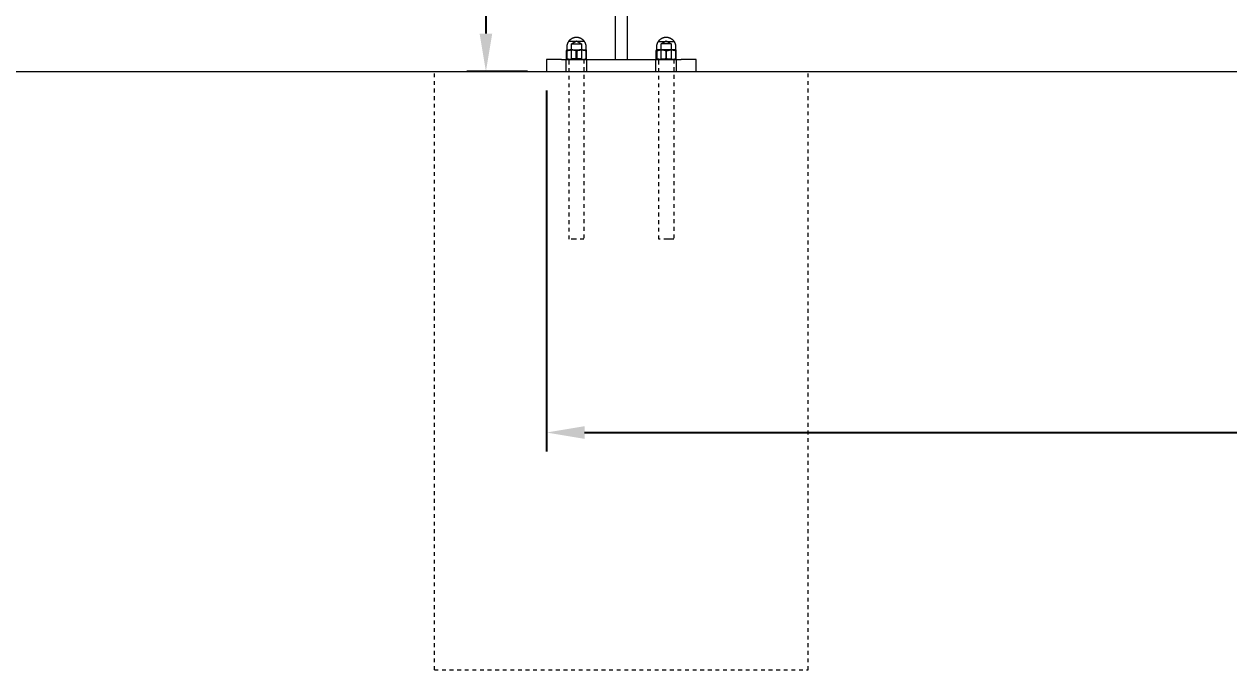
# Model space of a CAD drawing. Header units: inches. Extents: x -11 to 189, y -7 to 133.
# Drawn here: x 102.79 to 134.51, y 79.97 to 96.96 of the extents above; entities that cross this region are included whole.
import ezdxf

# ---------------------------------------------------------------- set-up
doc = ezdxf.new("R2010")
doc.units = ezdxf.units.IN
doc.linetypes.add('HIDDEN', pattern=[1.905, 1.27, -0.635])
for name, color, linetype, lineweight in [('ZANO_R', 7, 'Continuous', 0), ('ZANO_R_przerywana', 250, 'HIDDEN', 0), ('ZANO_W', 1, 'Continuous', 0)]:
    doc.layers.add(name, color=color, linetype=linetype, lineweight=lineweight)
doc.styles.get("Standard").update_dxf_attribs({"font": 'arial.ttf'})
doc.dimstyles.new('amerykanie', dxfattribs={"dimtxt": 50, "dimasz": 50, "dimexe": 0.5, "dimexo": 0.5, "dimgap": 1, "dimtad": 1, "dimdec": 0, "dimzin": 0, "dimlunit": 5, "dimtxsty": 'Standard', "dimcen": 0.09, "dimclrd": 1, "dimclre": 1, "dimclrt": 1, "dimazin": 0, "dimtfac": 1, "dimtdec": 0, "dimtmove": 0, "dimatfit": 3, "dimfxl": 1, "dimtzin": 0, "dimarcsym": 1})

# ---------------------------------------------------------------- blocks, each defined once
blk = doc.blocks.new('*D406')
at = {"layer": 'ZANO_W', "color": 1, "lineweight": -2}
for p, q in [((116.545, 95.214), (116.545, 85.714)), ((172.608, 95.214), (172.608, 85.714)), ((117.545, 86.214), (171.608, 86.214))]:
    blk.add_line(p, q, dxfattribs=at)
at = {"layer": 'ZANO_W', "color": 1}
for points in [[(117.545, 86.381), (117.545, 86.047), (116.545, 86.214)], [(171.608, 86.047), (171.608, 86.381), (172.608, 86.214)]]:
    blk.add_solid(points, dxfattribs=at)
at = {"layer": 'ZANO_W', "color": 1, "insert": (144.576, 87.554), "char_height": 1.625, "attachment_point": 5}
blk.add_mtext('56 1/16', dxfattribs=at)
blk = doc.blocks.new('*D407')
at = {"layer": 'ZANO_W', "color": 1, "lineweight": -2}
for p, q in [((118.483, 113.431), (114.447, 113.431)), ((114.947, 112.431), (114.947, 96.714)), ((116.045, 95.714), (114.447, 95.714))]:
    blk.add_line(p, q, dxfattribs=at)
at = {"layer": 'ZANO_W', "color": 1}
for points in [[(115.114, 112.431), (114.78, 112.431), (114.947, 113.431)], [(114.78, 96.714), (115.114, 96.714), (114.947, 95.714)]]:
    blk.add_solid(points, dxfattribs=at)
at = {"layer": 'ZANO_W', "color": 1, "insert": (113.607, 104.572), "char_height": 1.625, "attachment_point": 5, "rotation": 90}
blk.add_mtext('17 11/16', dxfattribs=at)

msp = doc.modelspace()

# ---------------------------------------------------------------- linework, layer by layer
at = {"layer": 'ZANO_R'}
for p, q in [((118.35555, 96.029), (118.35555, 111.54081)), ((118.67051, 110.35971), (118.67051, 96.029)), ((117.09499, 96.43988), (117.09739, 96.44793)), ((117.09739, 96.44793), (117.10007, 96.45589)), ((117.10007, 96.45589), (117.10302, 96.46376)), ((117.10302, 96.46376), (117.10623, 96.47152)), ((117.10623, 96.47152), (117.10971, 96.47917)), ((117.10971, 96.47917), (117.11345, 96.48669)), ((117.11345, 96.48669), (117.11744, 96.49409)), ((117.11744, 96.49409), (117.12168, 96.50134)), ((117.12168, 96.50134), (117.12617, 96.50844)), ((117.12617, 96.50844), (117.1309, 96.51539)), ((117.1309, 96.51539), (117.13586, 96.52217)), ((117.29247, 96.50821), (117.13515, 96.50821)), ((117.13586, 96.52217), (117.14105, 96.52878)), ((117.14105, 96.52878), (117.14646, 96.5352)), ((117.14646, 96.5352), (117.15209, 96.54144)), ((117.15209, 96.54144), (117.15793, 96.54748)), ((117.15793, 96.54748), (117.16397, 96.55332)), ((117.16397, 96.55332), (117.17021, 96.55895)), ((117.17021, 96.55895), (117.17664, 96.56436)), ((117.17664, 96.56436), (117.18324, 96.56955)), ((117.18324, 96.56955), (117.19002, 96.57451)), ((117.19002, 96.57451), (117.19697, 96.57924)), ((117.19697, 96.57924), (117.20407, 96.58373)), ((117.19807, 96.44632), (117.33192, 96.52675)), ((117.19815, 96.44632), (117.19807, 96.44632)), ((117.19807, 96.44632), (117.19807, 96.44632)), ((117.19807, 96.44632), (117.19807, 96.44632)), ((117.19807, 96.44632), (117.19808, 96.44632)), ((117.19807, 96.04654), (117.19807, 96.44632)), ((117.19808, 96.44632), (117.19813, 96.44632)), ((117.19813, 96.44632), (117.19872, 96.44632)), ((117.19872, 96.44632), (117.20174, 96.44632)), ((117.20174, 96.44632), (117.21476, 96.44632)), ((117.20407, 96.58373), (117.21133, 96.58797)), ((117.21133, 96.58797), (117.21872, 96.59196)), ((117.21476, 96.44632), (117.26042, 96.44632)), ((117.21872, 96.59196), (117.22624, 96.5957)), ((117.22624, 96.5957), (117.23389, 96.59918)), ((117.23389, 96.59918), (117.24165, 96.6024)), ((117.24165, 96.6024), (117.24952, 96.60534)), ((117.24952, 96.60534), (117.25749, 96.60802)), ((117.25749, 96.60802), (117.26554, 96.61043)), ((117.26042, 96.44632), (117.4657, 96.44632)), ((117.26554, 96.61043), (117.27367, 96.61256)), ((117.27367, 96.61256), (117.28186, 96.6144)), ((117.28186, 96.6144), (117.29012, 96.61597)), ((117.29012, 96.61597), (117.29842, 96.61726)), ((117.52869, 96.50821), (117.29247, 96.50821)), ((117.29842, 96.61726), (117.30676, 96.61826)), ((117.30676, 96.61826), (117.31513, 96.61898)), ((117.31513, 96.61898), (117.32352, 96.61941)), ((117.32352, 96.61941), (117.33192, 96.61955)), ((117.33192, 96.61955), (117.34032, 96.61941)), ((117.33192, 96.52675), (117.46578, 96.44632)), ((117.34032, 96.61941), (117.34872, 96.61898)), ((117.34872, 96.61898), (117.35709, 96.61826)), ((117.35709, 96.61826), (117.36543, 96.61726)), ((117.36543, 96.61726), (117.37373, 96.61597)), ((117.37373, 96.61597), (117.38199, 96.6144)), ((117.38199, 96.6144), (117.39018, 96.61256)), ((117.39018, 96.61256), (117.39831, 96.61043)), ((117.39831, 96.61043), (117.40636, 96.60802)), ((117.40636, 96.60802), (117.41433, 96.60534)), ((117.41433, 96.60534), (117.42219, 96.6024)), ((117.42219, 96.6024), (117.42996, 96.59918)), ((117.42996, 96.59918), (117.4376, 96.5957)), ((117.4376, 96.5957), (117.44513, 96.59196)), ((117.44513, 96.59196), (117.45252, 96.58797)), ((117.45252, 96.58797), (117.45977, 96.58373)), ((117.45977, 96.58373), (117.46688, 96.57924)), ((117.46578, 96.44632), (117.46578, 96.04654)), ((117.46688, 96.57924), (117.47382, 96.57451)), ((117.47382, 96.57451), (117.4806, 96.56955)), ((117.4806, 96.56955), (117.48721, 96.56436)), ((117.48721, 96.56436), (117.49364, 96.55895)), ((117.49364, 96.55895), (117.49988, 96.55332)), ((117.49988, 96.55332), (117.50592, 96.54748)), ((117.50592, 96.54748), (117.51176, 96.54144)), ((117.51176, 96.54144), (117.51738, 96.5352)), ((117.51738, 96.5352), (117.5228, 96.52878)), ((117.5228, 96.52878), (117.52799, 96.52217)), ((117.52799, 96.52217), (117.53295, 96.51539)), ((117.53295, 96.51539), (117.53768, 96.50844)), ((117.53768, 96.50844), (117.54217, 96.50134)), ((117.54217, 96.50134), (117.54641, 96.49409)), ((117.54641, 96.49409), (117.5504, 96.48669)), ((117.5504, 96.48669), (117.55414, 96.47917)), ((117.55414, 96.47917), (117.55762, 96.47152)), ((117.55762, 96.47152), (117.56083, 96.46376)), ((117.56083, 96.46376), (117.56378, 96.45589)), ((117.56378, 96.45589), (117.56646, 96.44793)), ((117.56646, 96.44793), (117.56886, 96.43988)), ((119.45719, 96.43988), (119.45959, 96.44793)), ((119.45959, 96.44793), (119.46227, 96.45589)), ((119.46227, 96.45589), (119.46522, 96.46376)), ((119.46522, 96.46376), (119.46844, 96.47152)), ((119.46844, 96.47152), (119.47192, 96.47917)), ((119.47192, 96.47917), (119.47565, 96.48669)), ((119.47565, 96.48669), (119.47965, 96.49409)), ((119.47965, 96.49409), (119.48389, 96.50134)), ((119.48389, 96.50134), (119.48838, 96.50844)), ((119.48838, 96.50844), (119.4931, 96.51539)), ((119.4931, 96.51539), (119.49806, 96.52217)), ((119.49736, 96.50821), (119.73358, 96.50821)), ((119.49806, 96.52217), (119.50325, 96.52878)), ((119.50325, 96.52878), (119.50867, 96.5352)), ((119.50867, 96.5352), (119.5143, 96.54144)), ((119.5143, 96.54144), (119.52014, 96.54748)), ((119.52014, 96.54748), (119.52618, 96.55332)), ((119.52618, 96.55332), (119.53242, 96.55895)), ((119.53242, 96.55895), (119.53884, 96.56436)), ((119.53884, 96.56436), (119.54545, 96.56955)), ((119.54545, 96.56955), (119.55223, 96.57451)), ((119.55223, 96.57451), (119.55917, 96.57924)), ((119.55917, 96.57924), (119.56628, 96.58373)), ((119.56027, 96.44632), (119.69413, 96.52675)), ((119.56027, 96.04654), (119.56027, 96.44632)), ((119.76563, 96.44632), (119.56036, 96.44632)), ((119.56628, 96.58373), (119.57353, 96.58797)), ((119.57353, 96.58797), (119.58092, 96.59196)), ((119.58092, 96.59196), (119.58845, 96.5957)), ((119.58845, 96.5957), (119.5961, 96.59918)), ((119.5961, 96.59918), (119.60386, 96.6024)), ((119.60386, 96.6024), (119.61173, 96.60534)), ((119.61173, 96.60534), (119.61969, 96.60802)), ((119.61969, 96.60802), (119.62774, 96.61043)), ((119.62774, 96.61043), (119.63587, 96.61256)), ((119.63587, 96.61256), (119.64407, 96.6144)), ((119.64407, 96.6144), (119.65232, 96.61597)), ((119.65232, 96.61597), (119.66062, 96.61726)), ((119.66062, 96.61726), (119.66897, 96.61826)), ((119.66897, 96.61826), (119.67734, 96.61898)), ((119.67734, 96.61898), (119.68573, 96.61941)), ((119.68573, 96.61941), (119.69413, 96.61955)), ((119.69413, 96.61955), (119.70253, 96.61941)), ((119.69413, 96.52675), (119.82799, 96.44632)), ((119.70253, 96.61941), (119.71092, 96.61898)), ((119.71092, 96.61898), (119.71929, 96.61826)), ((119.71929, 96.61826), (119.72763, 96.61726)), ((119.72763, 96.61726), (119.73594, 96.61597)), ((119.73358, 96.50821), (119.8909, 96.50821)), ((119.73594, 96.61597), (119.74419, 96.6144)), ((119.74419, 96.6144), (119.75239, 96.61256)), ((119.75239, 96.61256), (119.76052, 96.61043)), ((119.76052, 96.61043), (119.76857, 96.60802)), ((119.8113, 96.44632), (119.76563, 96.44632)), ((119.76857, 96.60802), (119.77653, 96.60534)), ((119.77653, 96.60534), (119.7844, 96.6024)), ((119.7844, 96.6024), (119.79216, 96.59918)), ((119.79216, 96.59918), (119.79981, 96.5957)), ((119.79981, 96.5957), (119.80733, 96.59196)), ((119.80733, 96.59196), (119.81473, 96.58797)), ((119.82431, 96.44632), (119.8113, 96.44632)), ((119.81473, 96.58797), (119.82198, 96.58373)), ((119.82198, 96.58373), (119.82908, 96.57924)), ((119.82733, 96.44632), (119.82431, 96.44632)), ((119.82792, 96.44632), (119.82733, 96.44632)), ((119.8279, 96.44632), (119.82799, 96.44632)), ((119.82797, 96.44632), (119.82792, 96.44632)), ((119.82798, 96.44632), (119.82797, 96.44632)), ((119.82799, 96.44632), (119.82798, 96.44632)), ((119.82799, 96.44632), (119.82799, 96.44632)), ((119.82799, 96.44632), (119.82799, 96.04654)), ((119.82908, 96.57924), (119.83603, 96.57451)), ((119.83603, 96.57451), (119.84281, 96.56955)), ((119.84281, 96.56955), (119.84942, 96.56436)), ((119.84942, 96.56436), (119.85584, 96.55895)), ((119.85584, 96.55895), (119.86208, 96.55332)), ((119.86208, 96.55332), (119.86812, 96.54748)), ((119.86812, 96.54748), (119.87396, 96.54144)), ((119.87396, 96.54144), (119.87959, 96.5352)), ((119.87959, 96.5352), (119.885, 96.52878)), ((119.885, 96.52878), (119.89019, 96.52217)), ((119.89019, 96.52217), (119.89515, 96.51539)), ((119.89515, 96.51539), (119.89988, 96.50844)), ((119.89988, 96.50844), (119.90437, 96.50134)), ((119.90437, 96.50134), (119.90861, 96.49409)), ((119.90861, 96.49409), (119.9126, 96.48669)), ((119.9126, 96.48669), (119.91634, 96.47917)), ((119.91634, 96.47917), (119.91982, 96.47152)), ((119.91982, 96.47152), (119.92304, 96.46376)), ((119.92304, 96.46376), (119.92598, 96.45589)), ((119.92598, 96.45589), (119.92866, 96.44793)), ((119.92866, 96.44793), (119.93107, 96.43988)), ((117.07032, 96.26205), (117.07585, 96.2848)), ((117.08239, 96.2662), (117.07032, 96.26205)), ((117.07032, 96.05186), (117.07032, 96.26205)), ((117.07585, 96.28481), (117.07602, 96.28491)), ((117.07603, 96.28491), (117.07602, 96.28491)), ((117.07602, 96.28491), (117.07602, 96.28491)), ((117.07602, 96.28491), (117.07602, 96.28491)), ((117.07602, 96.28491), (117.07608, 96.28491)), ((117.07608, 96.28491), (117.07635, 96.28491)), ((117.07635, 96.28491), (117.07761, 96.28491)), ((117.0764, 96.28488), (117.08212, 96.26205)), ((117.07761, 96.28491), (117.08303, 96.28491)), ((117.08169, 96.28498), (117.08185, 96.28499)), ((117.08185, 96.28499), (117.082, 96.28502)), ((117.082, 96.28502), (117.08216, 96.28505)), ((117.08212, 96.26205), (117.09518, 96.2663)), ((117.08212, 96.05186), (117.08212, 96.26205)), ((117.08216, 96.28505), (117.08232, 96.28508)), ((117.08232, 96.28508), (117.08247, 96.28513)), ((117.09458, 96.26994), (117.08239, 96.2662)), ((117.08247, 96.28513), (117.08262, 96.28517)), ((117.08262, 96.28517), (117.08277, 96.28522)), ((117.08277, 96.28522), (117.08292, 96.28528)), ((117.08292, 96.28528), (117.08307, 96.28534)), ((117.08303, 96.28491), (117.10558, 96.28491)), ((117.08307, 96.28534), (117.08321, 96.28541)), ((117.08321, 96.28541), (117.08336, 96.28548)), ((117.08336, 96.28548), (117.0835, 96.28555)), ((117.0835, 96.28555), (117.08363, 96.28563)), ((117.08363, 96.28563), (117.08377, 96.28572)), ((117.08377, 96.28572), (117.0839, 96.28581)), ((117.0839, 96.28581), (117.08403, 96.2859)), ((117.08403, 96.2859), (117.08415, 96.286)), ((117.08415, 96.286), (117.08428, 96.28611)), ((117.08428, 96.28611), (117.08439, 96.28621)), ((117.08439, 96.28621), (117.08451, 96.28632)), ((117.08451, 96.28632), (117.08462, 96.28644)), ((117.08462, 96.28644), (117.08473, 96.28656)), ((117.08473, 96.28656), (117.08483, 96.28668)), ((117.08483, 96.28668), (117.08493, 96.28681)), ((117.08493, 96.28681), (117.08502, 96.28693)), ((117.08502, 96.28693), (117.08511, 96.28707)), ((117.08511, 96.28707), (117.08519, 96.2872)), ((117.08519, 96.2872), (117.08527, 96.28734)), ((117.08527, 96.28734), (117.08535, 96.28748)), ((117.08535, 96.28748), (117.08542, 96.28762)), ((117.08542, 96.28762), (117.08548, 96.28777)), ((117.08548, 96.28777), (117.08554, 96.28792)), ((117.08554, 96.28792), (117.0856, 96.28807)), ((117.0856, 96.28807), (117.08565, 96.28822)), ((117.08565, 96.28822), (117.08569, 96.28837)), ((117.08569, 96.28837), (117.08573, 96.28852)), ((117.08573, 96.28852), (117.08577, 96.28868)), ((117.08577, 96.28868), (117.0858, 96.28884)), ((117.0858, 96.28884), (117.08582, 96.28899)), ((117.08582, 96.28899), (117.08584, 96.28915)), ((117.08584, 96.28915), (117.08585, 96.28931)), ((117.08585, 96.28931), (117.08586, 96.28947)), ((117.08586, 96.37349), (117.086, 96.38189)), ((117.08586, 96.28963), (117.08586, 96.37349)), ((117.08586, 96.28947), (117.08586, 96.28963)), ((117.086, 96.38189), (117.08643, 96.39028)), ((117.08643, 96.39028), (117.08715, 96.39865)), ((117.08715, 96.39865), (117.08815, 96.40699)), ((117.08815, 96.40699), (117.08944, 96.4153)), ((117.08944, 96.4153), (117.09101, 96.42355)), ((117.09101, 96.42355), (117.09286, 96.43175)), ((117.09286, 96.43175), (117.09499, 96.43988)), ((117.1069, 96.27327), (117.09458, 96.26994)), ((117.09518, 96.2663), (117.10837, 96.27012)), ((117.10558, 96.28491), (117.1892, 96.28491)), ((117.11931, 96.27619), (117.1069, 96.27327)), ((117.10837, 96.27012), (117.12167, 96.27351)), ((117.13182, 96.2787), (117.11931, 96.27619)), ((117.12167, 96.27351), (117.13508, 96.27648)), ((117.1444, 96.28078), (117.13182, 96.2787)), ((117.13508, 96.27648), (117.14857, 96.27901)), ((117.15705, 96.28245), (117.1444, 96.28078)), ((117.14857, 96.27901), (117.16214, 96.28111)), ((117.16975, 96.28369), (117.15705, 96.28245)), ((117.16214, 96.28111), (117.17578, 96.28277)), ((117.18248, 96.28451), (117.16975, 96.28369)), ((117.17578, 96.28277), (117.18945, 96.28399)), ((117.19523, 96.28491), (117.18248, 96.28451)), ((117.18945, 96.28399), (117.20316, 96.28477)), ((117.20797, 96.28451), (117.19523, 96.28491)), ((117.19971, 96.28491), (117.4463, 96.28491)), ((117.20458, 96.2848), (117.20912, 96.28488)), ((117.20458, 96.2848), (117.20754, 96.28486)), ((117.2207, 96.28369), (117.20797, 96.28451)), ((117.21627, 96.28489), (117.2307, 96.28431)), ((117.21755, 96.28487), (117.22125, 96.28481)), ((117.2334, 96.28244), (117.2207, 96.28369)), ((117.2307, 96.28431), (117.2451, 96.28324)), ((117.24605, 96.28078), (117.2334, 96.28244)), ((117.2451, 96.28324), (117.25946, 96.28167)), ((117.25863, 96.27869), (117.24605, 96.28078)), ((117.27114, 96.27619), (117.25863, 96.27869)), ((117.25946, 96.28167), (117.27376, 96.27962)), ((117.28355, 96.27327), (117.27114, 96.27619)), ((117.27376, 96.27962), (117.28798, 96.27707)), ((117.29587, 96.26993), (117.28355, 96.27327)), ((117.28798, 96.27707), (117.3021, 96.27403)), ((117.30806, 96.26619), (117.29587, 96.26993)), ((117.3021, 96.27403), (117.31611, 96.27052)), ((117.32013, 96.26205), (117.30806, 96.26619)), ((117.31611, 96.27052), (117.32999, 96.26652)), ((117.3328, 96.2662), (117.32013, 96.26205)), ((117.32013, 96.05186), (117.32013, 96.26205)), ((117.32999, 96.26652), (117.34372, 96.26205)), ((117.3456, 96.26995), (117.3328, 96.2662)), ((117.34372, 96.26205), (117.35615, 96.26629)), ((117.34372, 96.26205), (117.34372, 96.05186)), ((117.35851, 96.27328), (117.3456, 96.26995)), ((117.35615, 96.26629), (117.36872, 96.27011)), ((117.37152, 96.2762), (117.35851, 96.27328)), ((117.36872, 96.27011), (117.38141, 96.2735)), ((117.38461, 96.27871), (117.37152, 96.2762)), ((117.38141, 96.2735), (117.3942, 96.27646)), ((117.39778, 96.28079), (117.38461, 96.27871)), ((117.3942, 96.27646), (117.40709, 96.279)), ((117.41101, 96.28246), (117.39778, 96.28079)), ((117.40709, 96.279), (117.42006, 96.2811)), ((117.42429, 96.2837), (117.41101, 96.28246)), ((117.42006, 96.2811), (117.43308, 96.28276)), ((117.4376, 96.28451), (117.42429, 96.2837)), ((117.43308, 96.28276), (117.44616, 96.28398)), ((117.45093, 96.28491), (117.4376, 96.28451)), ((117.44616, 96.28398), (117.45927, 96.28477)), ((117.46426, 96.28451), (117.45093, 96.28491)), ((117.45473, 96.28491), (117.58744, 96.28491)), ((117.46071, 96.28481), (117.46496, 96.28488)), ((117.46071, 96.28481), (117.46414, 96.28487)), ((117.47756, 96.2837), (117.46426, 96.28451)), ((117.47185, 96.28489), (117.48428, 96.28439)), ((117.47465, 96.28485), (117.47656, 96.2848)), ((117.49084, 96.28246), (117.47756, 96.2837)), ((117.48428, 96.28439), (117.49668, 96.28348)), ((117.50407, 96.28079), (117.49084, 96.28246)), ((117.49668, 96.28348), (117.50904, 96.28218)), ((117.51724, 96.27871), (117.50407, 96.28079)), ((117.50904, 96.28218), (117.52136, 96.28048)), ((117.53034, 96.2762), (117.51724, 96.27871)), ((117.52136, 96.28048), (117.53361, 96.27838)), ((117.54335, 96.27328), (117.53034, 96.2762)), ((117.53361, 96.27838), (117.54579, 96.27589)), ((117.55626, 96.26995), (117.54335, 96.27328)), ((117.54579, 96.27589), (117.55789, 96.27301)), ((117.56906, 96.2662), (117.55626, 96.26995)), ((117.55789, 96.27301), (117.56988, 96.26974)), ((117.56886, 96.43988), (117.57099, 96.43175)), ((117.58173, 96.26205), (117.56906, 96.2662)), ((117.56988, 96.26974), (117.58176, 96.26609)), ((117.57099, 96.43175), (117.57284, 96.42355)), ((117.57284, 96.42355), (117.57441, 96.4153)), ((117.57441, 96.4153), (117.5757, 96.40699)), ((117.5757, 96.40699), (117.5767, 96.39865)), ((117.5767, 96.39865), (117.57741, 96.39028)), ((117.57741, 96.39028), (117.57784, 96.38189)), ((117.57784, 96.38189), (117.57799, 96.37349)), ((117.57799, 96.37349), (117.57799, 96.28963)), ((117.57799, 96.28963), (117.57799, 96.28947)), ((117.57799, 96.28947), (117.578, 96.28931)), ((117.578, 96.28931), (117.57801, 96.28915)), ((117.57801, 96.28915), (117.57803, 96.28899)), ((117.57803, 96.28899), (117.57805, 96.28884)), ((117.57805, 96.28884), (117.57808, 96.28868)), ((117.57808, 96.28868), (117.57811, 96.28852)), ((117.57811, 96.28852), (117.57815, 96.28837)), ((117.57815, 96.28837), (117.5782, 96.28822)), ((117.5782, 96.28822), (117.57825, 96.28807)), ((117.57825, 96.28807), (117.5783, 96.28792)), ((117.5783, 96.28792), (117.57836, 96.28777)), ((117.57836, 96.28777), (117.57843, 96.28762)), ((117.57843, 96.28762), (117.5785, 96.28748)), ((117.5785, 96.28748), (117.57858, 96.28734)), ((117.57858, 96.28734), (117.57866, 96.2872)), ((117.57866, 96.2872), (117.57874, 96.28707)), ((117.57874, 96.28707), (117.57883, 96.28693)), ((117.57883, 96.28693), (117.57892, 96.28681)), ((117.57892, 96.28681), (117.57902, 96.28668)), ((117.57902, 96.28668), (117.57912, 96.28656)), ((117.57912, 96.28656), (117.57923, 96.28644)), ((117.57923, 96.28644), (117.57934, 96.28632)), ((117.57934, 96.28632), (117.57945, 96.28621)), ((117.57945, 96.28621), (117.57957, 96.28611)), ((117.57957, 96.28611), (117.57969, 96.286)), ((117.57969, 96.286), (117.57982, 96.2859)), ((117.57982, 96.2859), (117.57995, 96.28581)), ((117.57995, 96.28581), (117.58008, 96.28572)), ((117.58008, 96.28572), (117.58021, 96.28563)), ((117.58021, 96.28563), (117.58035, 96.28555)), ((117.58035, 96.28555), (117.58049, 96.28548)), ((117.58049, 96.28548), (117.58063, 96.28541)), ((117.58063, 96.28541), (117.58078, 96.28534)), ((117.58078, 96.28534), (117.58093, 96.28528)), ((117.58093, 96.28528), (117.58107, 96.28522)), ((117.58107, 96.28522), (117.58123, 96.28517)), ((117.58123, 96.28517), (117.58138, 96.28513)), ((117.58138, 96.28513), (117.58153, 96.28508)), ((117.58153, 96.28508), (117.58169, 96.28505)), ((117.58169, 96.28505), (117.58184, 96.28502)), ((117.58763, 96.28491), (117.58173, 96.26205)), ((117.58173, 96.26205), (117.58173, 96.05186)), ((117.58176, 96.26609), (117.59352, 96.26205)), ((117.58184, 96.28502), (117.582, 96.28499)), ((117.582, 96.28499), (117.58216, 96.28498)), ((117.59352, 96.26205), (117.58763, 96.28491)), ((117.59352, 96.05186), (117.59352, 96.26205)), ((119.43253, 96.26205), (119.43843, 96.28491)), ((119.44531, 96.26641), (119.43253, 96.26205)), ((119.43253, 96.05186), (119.43253, 96.26205)), ((119.43843, 96.28491), (119.44433, 96.26205)), ((119.57132, 96.28491), (119.43861, 96.28491)), ((119.44419, 96.28502), (119.44435, 96.28505)), ((119.44423, 96.28499), (119.44436, 96.28502)), ((119.44433, 96.26205), (119.457, 96.2662)), ((119.44433, 96.26205), (119.44433, 96.05186)), ((119.44435, 96.28505), (119.4445, 96.28508)), ((119.44436, 96.28502), (119.4445, 96.28505)), ((119.4445, 96.28508), (119.44466, 96.28512)), ((119.44466, 96.28512), (119.44481, 96.28517)), ((119.44481, 96.28517), (119.44496, 96.28522)), ((119.44496, 96.28522), (119.44511, 96.28527)), ((119.44511, 96.28527), (119.44526, 96.28533)), ((119.44526, 96.28533), (119.44541, 96.2854)), ((119.45823, 96.27032), (119.44531, 96.26641)), ((119.44541, 96.2854), (119.44555, 96.28547)), ((119.44555, 96.28547), (119.44569, 96.28555)), ((119.44569, 96.28555), (119.44583, 96.28563)), ((119.44583, 96.28563), (119.44596, 96.28571)), ((119.44596, 96.28571), (119.4461, 96.2858)), ((119.4461, 96.2858), (119.44622, 96.2859)), ((119.44622, 96.2859), (119.44635, 96.286)), ((119.44635, 96.286), (119.44647, 96.2861)), ((119.44647, 96.2861), (119.44659, 96.28621)), ((119.44659, 96.28621), (119.44671, 96.28632)), ((119.44671, 96.28632), (119.44682, 96.28643)), ((119.44682, 96.28643), (119.44692, 96.28655)), ((119.44692, 96.28655), (119.44703, 96.28667)), ((119.44703, 96.28667), (119.44712, 96.2868)), ((119.44712, 96.2868), (119.44722, 96.28693)), ((119.44722, 96.28693), (119.44731, 96.28706)), ((119.44731, 96.28706), (119.44739, 96.2872)), ((119.44739, 96.2872), (119.44747, 96.28733)), ((119.44747, 96.28733), (119.44755, 96.28748)), ((119.44755, 96.28748), (119.44762, 96.28762)), ((119.44762, 96.28762), (119.44769, 96.28776)), ((119.44769, 96.28776), (119.44775, 96.28791)), ((119.44775, 96.28791), (119.4478, 96.28806)), ((119.4478, 96.28806), (119.44785, 96.28821)), ((119.44785, 96.28821), (119.4479, 96.28837)), ((119.4479, 96.28837), (119.44794, 96.28852)), ((119.44794, 96.28852), (119.44797, 96.28868)), ((119.44797, 96.28868), (119.448, 96.28883)), ((119.448, 96.28883), (119.44803, 96.28899)), ((119.44803, 96.28899), (119.44804, 96.28915)), ((119.44804, 96.28915), (119.44806, 96.28931)), ((119.44806, 96.28947), (119.44807, 96.28963)), ((119.44806, 96.28931), (119.44806, 96.28947)), ((119.44807, 96.37349), (119.44821, 96.38189)), ((119.44807, 96.28963), (119.44807, 96.37349)), ((119.44821, 96.38189), (119.44864, 96.39028)), ((119.44864, 96.39028), (119.44936, 96.39865)), ((119.44936, 96.39865), (119.45036, 96.40699)), ((119.45036, 96.40699), (119.45164, 96.4153)), ((119.45164, 96.4153), (119.45321, 96.42355)), ((119.45321, 96.42355), (119.45506, 96.43175)), ((119.45506, 96.43175), (119.45719, 96.43988)), ((119.457, 96.2662), (119.46979, 96.26995)), ((119.47129, 96.27378), (119.45823, 96.27032)), ((119.46979, 96.26995), (119.4827, 96.27328)), ((119.48445, 96.27678), (119.47129, 96.27378)), ((119.4827, 96.27328), (119.49571, 96.2762)), ((119.49771, 96.27933), (119.48445, 96.27678)), ((119.49571, 96.2762), (119.50881, 96.27871)), ((119.51106, 96.28141), (119.49771, 96.27933)), ((119.50881, 96.27871), (119.52198, 96.28079)), ((119.52446, 96.28302), (119.51106, 96.28141)), ((119.52198, 96.28079), (119.53521, 96.28246)), ((119.53792, 96.28417), (119.52446, 96.28302)), ((119.53521, 96.28246), (119.54849, 96.2837)), ((119.55141, 96.28485), (119.53792, 96.28417)), ((119.54849, 96.2837), (119.5618, 96.28451)), ((119.5542, 96.28489), (119.54949, 96.2848)), ((119.56534, 96.28481), (119.5611, 96.28488)), ((119.5618, 96.28451), (119.57513, 96.28491)), ((119.56534, 96.28481), (119.56192, 96.28487)), ((119.57989, 96.28398), (119.56678, 96.28477)), ((119.57513, 96.28491), (119.58845, 96.28451)), ((119.82634, 96.28491), (119.57976, 96.28491)), ((119.59297, 96.28276), (119.57989, 96.28398)), ((119.58845, 96.28451), (119.60176, 96.2837)), ((119.606, 96.2811), (119.59297, 96.28276)), ((119.60176, 96.2837), (119.61504, 96.28246)), ((119.61896, 96.279), (119.606, 96.2811)), ((119.61504, 96.28246), (119.62827, 96.28079)), ((119.63185, 96.27646), (119.61896, 96.279)), ((119.62827, 96.28079), (119.64144, 96.27871)), ((119.64464, 96.2735), (119.63185, 96.27646)), ((119.64144, 96.27871), (119.65454, 96.2762)), ((119.65733, 96.27011), (119.64464, 96.2735)), ((119.65454, 96.2762), (119.66755, 96.27328)), ((119.6699, 96.26629), (119.65733, 96.27011)), ((119.66755, 96.27328), (119.68046, 96.26995)), ((119.68233, 96.26205), (119.6699, 96.26629)), ((119.68046, 96.26995), (119.69325, 96.2662)), ((119.69593, 96.26648), (119.68233, 96.26205)), ((119.68233, 96.26205), (119.68233, 96.05186)), ((119.69325, 96.2662), (119.70593, 96.26205)), ((119.70967, 96.27044), (119.69593, 96.26648)), ((119.70593, 96.26205), (119.71799, 96.26619)), ((119.70593, 96.05186), (119.70593, 96.26205)), ((119.72354, 96.27393), (119.70967, 96.27044)), ((119.71799, 96.26619), (119.73019, 96.26993)), ((119.73752, 96.27695), (119.72354, 96.27393)), ((119.73019, 96.26993), (119.7425, 96.27327)), ((119.75159, 96.2795), (119.73752, 96.27695)), ((119.7425, 96.27327), (119.75492, 96.27619)), ((119.76574, 96.28157), (119.75159, 96.2795)), ((119.75492, 96.27619), (119.76742, 96.27869)), ((119.77996, 96.28315), (119.76574, 96.28157)), ((119.76742, 96.27869), (119.78001, 96.28078)), ((119.79421, 96.28426), (119.77996, 96.28315)), ((119.78001, 96.28078), (119.79265, 96.28244)), ((119.79265, 96.28244), (119.80535, 96.28369)), ((119.8085, 96.28487), (119.79421, 96.28426)), ((119.80978, 96.28489), (119.8048, 96.28481)), ((119.80535, 96.28369), (119.81808, 96.28451)), ((119.82147, 96.2848), (119.81693, 96.28488)), ((119.81808, 96.28451), (119.83083, 96.28491)), ((119.82147, 96.2848), (119.81851, 96.28486)), ((119.8366, 96.28399), (119.82289, 96.28477)), ((119.83083, 96.28491), (119.84358, 96.28451)), ((119.85028, 96.28277), (119.8366, 96.28399)), ((119.92047, 96.28491), (119.83685, 96.28491)), ((119.84358, 96.28451), (119.85631, 96.28369)), ((119.86391, 96.28111), (119.85028, 96.28277)), ((119.85631, 96.28369), (119.869, 96.28245)), ((119.87748, 96.27901), (119.86391, 96.28111)), ((119.869, 96.28245), (119.88165, 96.28078)), ((119.89097, 96.27648), (119.87748, 96.27901)), ((119.88165, 96.28078), (119.89423, 96.2787)), ((119.90438, 96.27351), (119.89097, 96.27648)), ((119.89423, 96.2787), (119.90674, 96.27619)), ((119.91768, 96.27012), (119.90438, 96.27351)), ((119.90674, 96.27619), (119.91916, 96.27327)), ((119.93087, 96.2663), (119.91768, 96.27012)), ((119.91916, 96.27327), (119.93147, 96.26994)), ((119.94302, 96.28491), (119.92047, 96.28491)), ((119.94393, 96.26205), (119.93087, 96.2663)), ((119.93107, 96.43988), (119.9332, 96.43175)), ((119.93147, 96.26994), (119.94367, 96.2662)), ((119.9332, 96.43175), (119.93504, 96.42355)), ((119.93504, 96.42355), (119.93661, 96.4153)), ((119.93661, 96.4153), (119.9379, 96.40699)), ((119.9379, 96.40699), (119.9389, 96.39865)), ((119.9389, 96.39865), (119.93962, 96.39028)), ((119.93962, 96.39028), (119.94005, 96.38189)), ((119.94005, 96.38189), (119.94019, 96.37349)), ((119.94019, 96.37349), (119.94019, 96.28963)), ((119.94019, 96.28963), (119.94019, 96.28947)), ((119.94019, 96.28947), (119.9402, 96.28931)), ((119.9402, 96.28931), (119.94021, 96.28915)), ((119.94021, 96.28915), (119.94023, 96.28899)), ((119.94023, 96.28899), (119.94026, 96.28884)), ((119.94026, 96.28884), (119.94028, 96.28868)), ((119.94028, 96.28868), (119.94032, 96.28852)), ((119.94032, 96.28852), (119.94036, 96.28837)), ((119.94036, 96.28837), (119.9404, 96.28822)), ((119.9404, 96.28822), (119.94045, 96.28807)), ((119.94045, 96.28807), (119.94051, 96.28792)), ((119.94051, 96.28792), (119.94057, 96.28777)), ((119.94057, 96.28777), (119.94063, 96.28762)), ((119.94063, 96.28762), (119.9407, 96.28748)), ((119.9407, 96.28748), (119.94078, 96.28734)), ((119.94078, 96.28734), (119.94086, 96.2872)), ((119.94086, 96.2872), (119.94094, 96.28707)), ((119.94094, 96.28707), (119.94103, 96.28693)), ((119.94103, 96.28693), (119.94113, 96.28681)), ((119.94113, 96.28681), (119.94123, 96.28668)), ((119.94123, 96.28668), (119.94133, 96.28656)), ((119.94133, 96.28656), (119.94143, 96.28644)), ((119.94143, 96.28644), (119.94154, 96.28632)), ((119.94154, 96.28632), (119.94166, 96.28621)), ((119.94166, 96.28621), (119.94178, 96.28611)), ((119.94178, 96.28611), (119.9419, 96.286)), ((119.9419, 96.286), (119.94202, 96.2859)), ((119.94202, 96.2859), (119.94215, 96.28581)), ((119.94215, 96.28581), (119.94228, 96.28572)), ((119.94228, 96.28572), (119.94242, 96.28563)), ((119.94242, 96.28563), (119.94256, 96.28555)), ((119.94256, 96.28555), (119.9427, 96.28548)), ((119.9427, 96.28548), (119.94284, 96.28541)), ((119.94284, 96.28541), (119.94298, 96.28534)), ((119.94298, 96.28534), (119.94313, 96.28528)), ((119.94844, 96.28491), (119.94302, 96.28491)), ((119.94313, 96.28528), (119.94328, 96.28522)), ((119.94328, 96.28522), (119.94343, 96.28517)), ((119.94343, 96.28517), (119.94358, 96.28513)), ((119.94358, 96.28513), (119.94374, 96.28508)), ((119.94367, 96.2662), (119.95573, 96.26205)), ((119.94374, 96.28508), (119.94389, 96.28505)), ((119.94376, 96.28505), (119.94392, 96.28501)), ((119.94389, 96.28505), (119.94405, 96.28502)), ((119.94392, 96.28501), (119.94407, 96.28498)), ((119.94965, 96.28488), (119.94393, 96.26205)), ((119.94393, 96.05186), (119.94393, 96.26205)), ((119.94405, 96.28502), (119.94421, 96.28499)), ((119.94407, 96.28498), (119.94423, 96.28496)), ((119.94421, 96.28499), (119.94437, 96.28498)), ((119.9497, 96.28491), (119.94844, 96.28491)), ((119.94998, 96.28491), (119.9497, 96.28491)), ((119.95003, 96.28491), (119.94998, 96.28491)), ((119.95002, 96.28491), (119.95003, 96.28491)), ((119.95003, 96.28491), (119.95003, 96.28491)), ((119.95003, 96.28491), (119.95003, 96.28491)), ((119.95003, 96.28491), (119.95021, 96.28481)), ((119.95573, 96.26205), (119.95021, 96.2848)), ((119.95573, 96.05186), (119.95573, 96.26205)), ((116.54452, 96.029), (116.54452, 95.71404)), ((116.93822, 96.029), (116.54452, 96.029)), ((116.93822, 96.029), (120.08783, 96.029)), ((117.05633, 95.71404), (117.05633, 96.029)), ((117.07585, 96.0291), (117.07032, 96.05186)), ((117.07032, 96.05186), (117.08191, 96.04788)), ((117.07602, 96.029), (117.07585, 96.0291)), ((117.08212, 96.05186), (117.0764, 96.02902)), ((117.08191, 96.04788), (117.09362, 96.04427)), ((117.09656, 96.04724), (117.08212, 96.05186)), ((117.09362, 96.04427), (117.10543, 96.04104)), ((117.11115, 96.04311), (117.09656, 96.04724)), ((117.10543, 96.04104), (117.11734, 96.03818)), ((117.12586, 96.03949), (117.11115, 96.04311)), ((117.11734, 96.03818), (117.12934, 96.0357)), ((117.1407, 96.03637), (117.12586, 96.03949)), ((117.12934, 96.0357), (117.14141, 96.0336)), ((117.29247, 96.02617), (117.13515, 96.02617)), ((117.15563, 96.03375), (117.1407, 96.03637)), ((117.14141, 96.0336), (117.15354, 96.03188)), ((117.15354, 96.03188), (117.16571, 96.03055)), ((117.17064, 96.03165), (117.15563, 96.03375)), ((117.16571, 96.03055), (117.17793, 96.0296)), ((117.18571, 96.03006), (117.17064, 96.03165)), ((117.17444, 96.029), (117.17444, 96.03)), ((117.2478, 96.03), (117.17446, 96.03)), ((117.17453, 96.03006), (117.19807, 96.04654)), ((117.17793, 96.0296), (117.19016, 96.02904)), ((117.19514, 96.02946), (117.18712, 96.02996)), ((117.20316, 96.02914), (117.19514, 96.02946)), ((117.26042, 96.04654), (117.19808, 96.04654)), ((117.20023, 96.02904), (117.21247, 96.0296)), ((117.20689, 96.02905), (117.20459, 96.0291)), ((117.21247, 96.0296), (117.22469, 96.03055)), ((117.23366, 96.02975), (117.21961, 96.02907)), ((117.22469, 96.03055), (117.23688, 96.03188)), ((117.24769, 96.0309), (117.23366, 96.02975)), ((117.23688, 96.03188), (117.24901, 96.0336)), ((117.26167, 96.03252), (117.24769, 96.0309)), ((117.47672, 96.03), (117.2478, 96.03)), ((117.24901, 96.0336), (117.26108, 96.0357)), ((117.3037, 96.04654), (117.26042, 96.04654)), ((117.26108, 96.0357), (117.27309, 96.03818)), ((117.27559, 96.0346), (117.26167, 96.03252)), ((117.27309, 96.03818), (117.285, 96.04104)), ((117.28943, 96.03714), (117.27559, 96.0346)), ((117.285, 96.04104), (117.29682, 96.04427)), ((117.30318, 96.04014), (117.28943, 96.03714)), ((117.52869, 96.02617), (117.29247, 96.02617)), ((117.29682, 96.04427), (117.30853, 96.04788)), ((117.31682, 96.0436), (117.30318, 96.04014)), ((117.3037, 96.04653), (117.30493, 96.04691)), ((117.33733, 96.04654), (117.30385, 96.04654)), ((117.30853, 96.04788), (117.32013, 96.05186)), ((117.33034, 96.0475), (117.31682, 96.0436)), ((117.32013, 96.05186), (117.33385, 96.04739)), ((117.34372, 96.05186), (117.33034, 96.0475)), ((117.33385, 96.04739), (117.34773, 96.04339)), ((117.33733, 96.04653), (117.34427, 96.04455)), ((117.46577, 96.04654), (117.33743, 96.04654)), ((117.34372, 96.05186), (117.35615, 96.04762)), ((117.34773, 96.04339), (117.36173, 96.03988)), ((117.35615, 96.04762), (117.36872, 96.0438)), ((117.36173, 96.03988), (117.37584, 96.03684)), ((117.36872, 96.0438), (117.3814, 96.04041)), ((117.37584, 96.03684), (117.39005, 96.0343)), ((117.3814, 96.04041), (117.3942, 96.03744)), ((117.39005, 96.0343), (117.40434, 96.03224)), ((117.3942, 96.03744), (117.40708, 96.03491)), ((117.40434, 96.03224), (117.41869, 96.03067)), ((117.40708, 96.03491), (117.42005, 96.03281)), ((117.41869, 96.03067), (117.43309, 96.0296)), ((117.42005, 96.03281), (117.43308, 96.03115)), ((117.43308, 96.03115), (117.44615, 96.02992)), ((117.43309, 96.0296), (117.44752, 96.02902)), ((117.44258, 96.0291), (117.44424, 96.02907)), ((117.44615, 96.02992), (117.45926, 96.02914)), ((117.45473, 96.02902), (117.46911, 96.02961)), ((117.46071, 96.0291), (117.46862, 96.029)), ((117.46071, 96.0291), (117.46362, 96.02904)), ((117.46578, 96.04654), (117.48931, 96.03006)), ((117.46862, 96.029), (117.48137, 96.0294)), ((117.46911, 96.02961), (117.48346, 96.0307)), ((117.47369, 96.02904), (117.47656, 96.0291)), ((117.47591, 96.0299), (117.47682, 96.02996)), ((117.48632, 96.03), (117.47681, 96.03)), ((117.48137, 96.0294), (117.4941, 96.03022)), ((117.48346, 96.0307), (117.49777, 96.03227)), ((117.48873, 96.03), (117.48632, 96.03)), ((117.48929, 96.03), (117.48873, 96.03)), ((117.48939, 96.03), (117.48929, 96.03)), ((117.48937, 96.03003), (117.48939, 96.03001)), ((117.48939, 96.03), (117.4894, 96.03)), ((117.4894, 96.03), (117.48939, 96.03)), ((117.4894, 96.03), (117.4894, 96.03)), ((117.4894, 96.03), (117.4894, 96.03)), ((117.4894, 96.03), (117.4894, 96.03)), ((117.4894, 96.03), (117.4894, 96.029)), ((117.4941, 96.03022), (117.5068, 96.03146)), ((117.49777, 96.03227), (117.51201, 96.03433)), ((117.5068, 96.03146), (117.51944, 96.03313)), ((117.51201, 96.03433), (117.52618, 96.03688)), ((117.51944, 96.03313), (117.53203, 96.03522)), ((117.52618, 96.03688), (117.54025, 96.03991)), ((117.53203, 96.03522), (117.54454, 96.03772)), ((117.54025, 96.03991), (117.55421, 96.04342)), ((117.54454, 96.03772), (117.55695, 96.04064)), ((117.55421, 96.04342), (117.56804, 96.0474)), ((117.55695, 96.04064), (117.56927, 96.04397)), ((117.56804, 96.0474), (117.58173, 96.05186)), ((117.56927, 96.04397), (117.58146, 96.04771)), ((117.58146, 96.04771), (117.59352, 96.05186)), ((117.58173, 96.05186), (117.58745, 96.02902)), ((117.58781, 96.02903), (117.59352, 96.05186)), ((117.60751, 95.71404), (117.60751, 96.029)), ((119.41854, 95.71404), (119.41854, 96.029)), ((119.43824, 96.02903), (119.43253, 96.05186)), ((119.44411, 96.04788), (119.43253, 96.05186)), ((119.44433, 96.05186), (119.4386, 96.02902)), ((119.45582, 96.04428), (119.44411, 96.04788)), ((119.45801, 96.0474), (119.44433, 96.05186)), ((119.46764, 96.04104), (119.45582, 96.04428)), ((119.47184, 96.04342), (119.45801, 96.0474)), ((119.47955, 96.03818), (119.46764, 96.04104)), ((119.4858, 96.03991), (119.47184, 96.04342)), ((119.49154, 96.0357), (119.47955, 96.03818)), ((119.49987, 96.03688), (119.4858, 96.03991)), ((119.50361, 96.0336), (119.49154, 96.0357)), ((119.73358, 96.02617), (119.49731, 96.02617)), ((119.51404, 96.03433), (119.49987, 96.03688)), ((119.51574, 96.03188), (119.50361, 96.0336)), ((119.52828, 96.03227), (119.51404, 96.03433)), ((119.52792, 96.03055), (119.51574, 96.03188)), ((119.54013, 96.0296), (119.52792, 96.03055)), ((119.54259, 96.0307), (119.52828, 96.03227)), ((119.53667, 96.03), (119.53665, 96.03)), ((119.53665, 96.03), (119.53665, 96.03)), ((119.53665, 96.03), (119.53665, 96.03)), ((119.53665, 96.03), (119.53665, 96.03)), ((119.53665, 96.03), (119.53666, 96.03)), ((119.53665, 96.029), (119.53665, 96.03)), ((119.53666, 96.03001), (119.53668, 96.03003)), ((119.53666, 96.03), (119.53677, 96.03)), ((119.53674, 96.03006), (119.56027, 96.04654)), ((119.53677, 96.03), (119.53732, 96.03)), ((119.53732, 96.03), (119.53973, 96.03)), ((119.53973, 96.03), (119.54924, 96.03)), ((119.55237, 96.02904), (119.54013, 96.0296)), ((119.55694, 96.02961), (119.54259, 96.0307)), ((119.55014, 96.0299), (119.54924, 96.02996)), ((119.54933, 96.03), (119.77825, 96.03)), ((119.55743, 96.029), (119.54949, 96.0291)), ((119.57132, 96.02902), (119.55694, 96.02961)), ((119.56534, 96.0291), (119.55743, 96.029)), ((119.56029, 96.04654), (119.68862, 96.04654)), ((119.56534, 96.0291), (119.56244, 96.02904)), ((119.5799, 96.02992), (119.56679, 96.02914)), ((119.58347, 96.0291), (119.57854, 96.02902)), ((119.59298, 96.03115), (119.5799, 96.02992)), ((119.59587, 96.02975), (119.58181, 96.02907)), ((119.606, 96.03281), (119.59298, 96.03115)), ((119.60989, 96.0309), (119.59587, 96.02975)), ((119.61897, 96.03491), (119.606, 96.03281)), ((119.62387, 96.03252), (119.60989, 96.0309)), ((119.63185, 96.03744), (119.61897, 96.03491)), ((119.63779, 96.0346), (119.62387, 96.03252)), ((119.64465, 96.04041), (119.63185, 96.03744)), ((119.65163, 96.03714), (119.63779, 96.0346)), ((119.65733, 96.0438), (119.64465, 96.04041)), ((119.66538, 96.04014), (119.65163, 96.03714)), ((119.6699, 96.04762), (119.65733, 96.0438)), ((119.67902, 96.0436), (119.66538, 96.04014)), ((119.68233, 96.05186), (119.6699, 96.04762)), ((119.69254, 96.0475), (119.67902, 96.0436)), ((119.68872, 96.04653), (119.68178, 96.04455)), ((119.68233, 96.05186), (119.69571, 96.0475)), ((119.68872, 96.04654), (119.72221, 96.04654)), ((119.70593, 96.05186), (119.69254, 96.0475)), ((119.69571, 96.0475), (119.70923, 96.0436)), ((119.71752, 96.04788), (119.70593, 96.05186)), ((119.70923, 96.0436), (119.72288, 96.04014)), ((119.72923, 96.04427), (119.71752, 96.04788)), ((119.72235, 96.04653), (119.72113, 96.04691)), ((119.72235, 96.04654), (119.76563, 96.04654)), ((119.72288, 96.04014), (119.73663, 96.03714)), ((119.74105, 96.04104), (119.72923, 96.04427)), ((119.84632, 96.02617), (119.73358, 96.02617)), ((119.73663, 96.03714), (119.75047, 96.0346)), ((119.75297, 96.03818), (119.74105, 96.04104)), ((119.75047, 96.0346), (119.76439, 96.03252)), ((119.76497, 96.0357), (119.75297, 96.03818)), ((119.76439, 96.03252), (119.77837, 96.0309)), ((119.77704, 96.0336), (119.76497, 96.0357)), ((119.76563, 96.04654), (119.82797, 96.04654)), ((119.78918, 96.03188), (119.77704, 96.0336)), ((119.77825, 96.03), (119.85159, 96.03)), ((119.77837, 96.0309), (119.79239, 96.02975)), ((119.80136, 96.03055), (119.78918, 96.03188)), ((119.79239, 96.02975), (119.80645, 96.02907)), ((119.81358, 96.0296), (119.80136, 96.03055)), ((119.82582, 96.02904), (119.81358, 96.0296)), ((119.81916, 96.02905), (119.82146, 96.0291)), ((119.82289, 96.02914), (119.83092, 96.02946)), ((119.82799, 96.04654), (119.85152, 96.03006)), ((119.83092, 96.02946), (119.83893, 96.02996)), ((119.84813, 96.0296), (119.83589, 96.02904)), ((119.84034, 96.03006), (119.85541, 96.03165)), ((119.8806, 96.02617), (119.84632, 96.02617)), ((119.86034, 96.03055), (119.84813, 96.0296)), ((119.85161, 96.03), (119.85161, 96.029)), ((119.85541, 96.03165), (119.87042, 96.03375)), ((119.87252, 96.03188), (119.86034, 96.03055)), ((119.87042, 96.03375), (119.88536, 96.03637)), ((119.88465, 96.0336), (119.87252, 96.03188)), ((119.88876, 96.02617), (119.8806, 96.02617)), ((119.89671, 96.0357), (119.88465, 96.0336)), ((119.88536, 96.03637), (119.90019, 96.03949)), ((119.89057, 96.02617), (119.88876, 96.02617)), ((119.89093, 96.02617), (119.89057, 96.02617)), ((119.89098, 96.02617), (119.89093, 96.02617)), ((119.89094, 96.02617), (119.89097, 96.02617)), ((119.89097, 96.02617), (119.89098, 96.02617)), ((119.89098, 96.02617), (119.89098, 96.02617)), ((119.90871, 96.03818), (119.89671, 96.0357)), ((119.90019, 96.03949), (119.91491, 96.04311)), ((119.92062, 96.04104), (119.90871, 96.03818)), ((119.91491, 96.04311), (119.92949, 96.04724)), ((119.93244, 96.04427), (119.92062, 96.04104)), ((119.92949, 96.04724), (119.94393, 96.05186)), ((119.94414, 96.04788), (119.93244, 96.04427)), ((119.94393, 96.05186), (119.94965, 96.02902)), ((119.95573, 96.05186), (119.94414, 96.04788)), ((119.95021, 96.0291), (119.95003, 96.029)), ((119.95021, 96.0291), (119.95573, 96.05186)), ((119.96972, 95.71404), (119.96972, 96.029)), ((120.48153, 96.029), (120.08783, 96.029)), ((120.48153, 95.71404), (120.48153, 96.029)), ((113.59177, 95.71404), (123.43429, 95.71404))]:
    msp.add_line(p, q, dxfattribs=at)
msp.add_lwpolyline([(-9.11544, 95.71404), (188.77587, 95.71404)], dxfattribs=at)
at = {"layer": 'ZANO_R_przerywana', "ltscale": 0.05}
for p, q in [((117.13507, 91.30176), (117.13507, 96.02617)), ((117.52877, 96.02617), (117.52877, 91.30176)), ((119.49728, 91.30176), (119.49728, 96.02617)), ((119.89098, 96.02617), (119.89098, 91.30176)), ((113.59177, 79.96601), (113.59177, 95.71404)), ((123.43429, 79.96601), (123.43429, 95.71404)), ((117.29247, 91.30176), (117.13515, 91.30176)), ((117.52869, 91.30176), (117.29247, 91.30176)), ((119.73358, 91.30176), (119.49731, 91.30176)), ((119.84632, 91.30176), (119.73358, 91.30176)), ((119.8806, 91.30176), (119.84632, 91.30176)), ((119.88876, 91.30176), (119.8806, 91.30176)), ((119.89057, 91.30176), (119.88876, 91.30176)), ((119.89093, 91.30176), (119.89057, 91.30176)), ((119.89098, 91.30176), (119.89093, 91.30176)), ((119.89094, 91.30176), (119.89097, 91.30176)), ((119.89097, 91.30176), (119.89098, 91.30176)), ((119.89098, 91.30176), (119.89098, 91.30176)), ((113.59177, 79.96601), (123.43429, 79.96601))]:
    msp.add_line(p, q, dxfattribs=at)

# ---------------------------------------------------------------- dimensions: what is measured, and where the dimension line sits
at = {"layer": 'ZANO_W'}
dim = msp.add_linear_dim(base=(114.94697, 95.71404), p1=(118.98278, 113.43053), p2=(116.54452, 95.71404), angle=90, dimstyle='amerykanie', override={"dimtxt": 1.625, "dimasz": 1, "dimgap": 0.5, "dimdec": 4, "dimaunit": 1, "dimadec": 1, "dimtdec": 4, "dimtmove": 1, "dimfrac": 2}, dxfattribs=at)
dim.commit()
dim.dimension.update_dxf_attribs({"geometry": '*D407', "text_midpoint": (113.60676, 104.57228)})
dim = msp.add_linear_dim(base=(172.60751, 86.2139), p1=(116.54452, 95.71404), p2=(172.60751, 95.71404), dimstyle='amerykanie', override={"dimtxt": 1.625, "dimasz": 1, "dimgap": 0.5, "dimdec": 4, "dimaunit": 1, "dimadec": 1, "dimtdec": 4, "dimtmove": 1, "dimfrac": 2}, dxfattribs=at)
dim.commit()
dim.dimension.update_dxf_attribs({"geometry": '*D406', "text_midpoint": (144.57602, 87.55411)})

doc.saveas('drawing.dxf')
